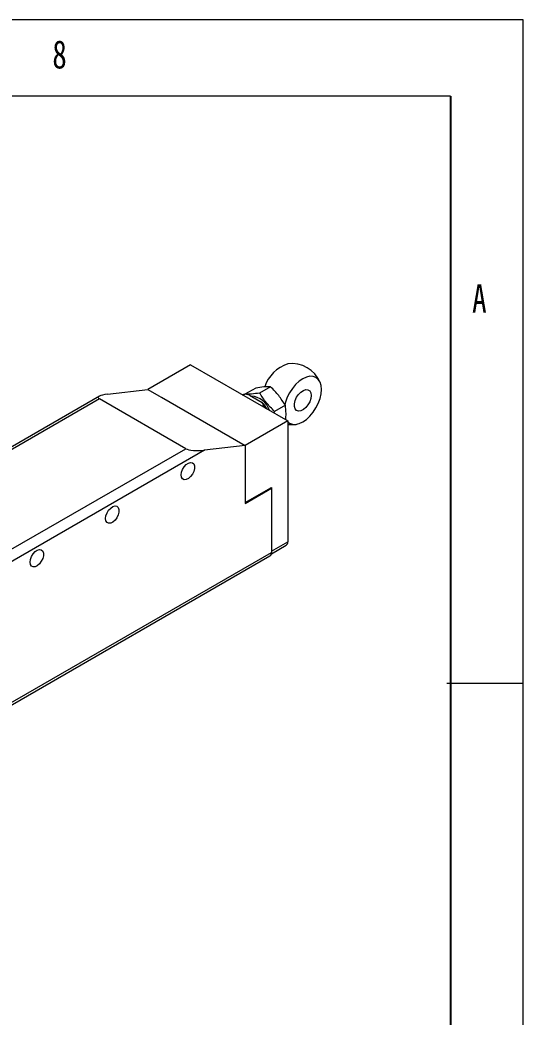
# Paper-space layout '시트2-ENG' of a CAD drawing. Header units: millimetres. Extents: x 5 to 415, y 5 to 292.
# Drawn here: x 382 to 415, y 226.6 to 292 of the extents above; entities that cross this region are included whole.
import ezdxf

# ---------------------------------------------------------------- set-up
doc = ezdxf.new("R2010")
doc.units = ezdxf.units.MM
doc.layers.add('NOTES', color=7, linetype='Continuous')
doc.styles.add('SLDTEXTSTYLE3', font='TXT', dxfattribs={"width": 0.75})

psp = doc.layouts.new('시트2-ENG')

# ---------------------------------------------------------------- linework, layer by layer
at = {"color": 7, "linetype": 'Continuous', "lineweight": 18}
for p, q in [((415, 292), (5, 292)), ((415, 5), (415, 292)), ((410.25, 287), (10, 287)), ((393.223, 269.379), (390.429, 267.767)), ((393.223, 269.379), (399.586, 265.708)), ((387.778, 267.461), (390.43, 267.767)), ((390.43, 267.767), (396.794, 264.093)), ((396.656, 267.398), (396.768, 267.463)), ((397.09, 267.399), (396.768, 267.463)), ((397.49, 267.865), (396.787, 267.459)), ((398.462, 267.952), (397.742, 267.536)), ((387.257, 267.329), (377.875, 261.913)), ((392.905, 263.889), (387.248, 267.155)), ((391.314, 267.257), (396.793, 264.095)), ((397.09, 267.399), (397.916, 266.923)), ((398.026, 266.737), (397.916, 266.923)), ((397.914, 266.673), (398.026, 266.737)), ((398.707, 266.215), (398.714, 266.327)), ((399.435, 266.743), (398.714, 266.327)), ((399.586, 265.708), (396.793, 264.095)), ((399.586, 265.708), (399.589, 257.786)), ((380.318, 256.623), (392.905, 263.889)), ((394.142, 263.787), (380.672, 256.011)), ((396.794, 264.093), (394.142, 263.787)), ((396.793, 264.095), (396.793, 264.093)), ((396.794, 264.093), (396.794, 260.296)), ((396.794, 262.461), (396.795, 260.351)), ((396.794, 260.296), (398.526, 261.296)), ((396.795, 260.351), (398.527, 261.351)), ((398.526, 261.296), (398.479, 261.323)), ((398.526, 261.296), (398.526, 257.091)), ((398.527, 261.351), (398.528, 257.174)), ((396.794, 260.351), (396.795, 260.351)), ((398.528, 257.174), (399.589, 257.786)), ((365.398, 237.967), (398.526, 257.091)), ((398.516, 256.997), (399.485, 257.557)), ((398.528, 257.174), (398.526, 257.133)), ((365.295, 237.738), (398.423, 256.862)), ((415, 248.5), (410, 248.5))]:
    psp.add_line(p, q, dxfattribs=at)
at = {"color": 8, "linetype": 'Continuous', "lineweight": 18}
psp.add_line((387.248, 267.155), (378.022, 261.828), dxfattribs=at)
at = {"color": 7, "linetype": 'Continuous', "lineweight": 18, "flags": 128}
for points in [[(401.796, 267.764), (401.772, 268.026), (401.702, 268.251), (401.589, 268.431), (401.437, 268.557), (401.251, 268.626), (401.039, 268.634), (400.809, 268.582), (400.57, 268.471), (400.332, 268.306), (400.102, 268.093), (399.89, 267.84), (399.705, 267.557), (399.552, 267.255), (399.439, 266.945), (399.393, 266.766)], [(399.587, 265.647), (399.705, 265.557), (399.891, 265.488), (400.103, 265.48), (400.332, 265.532), (400.571, 265.642), (400.81, 265.808), (401.04, 266.021), (401.252, 266.274), (401.437, 266.557), (401.589, 266.859), (401.703, 267.169), (401.772, 267.474), (401.796, 267.764)], [(401.119, 267.373), (401.095, 267.173), (401.024, 266.962), (400.913, 266.759), (400.771, 266.583), (400.612, 266.449), (400.449, 266.37), (400.297, 266.351), (400.169, 266.395), (400.077, 266.497), (400.029, 266.65), (400.029, 266.838), (400.077, 267.047), (400.169, 267.256), (400.297, 267.447), (400.449, 267.604), (400.612, 267.712), (400.771, 267.762), (400.912, 267.749), (401.024, 267.675), (401.094, 267.546), (401.119, 267.373)], [(399.587, 265.484), (399.806, 265.466), (400.135, 265.483)], [(392.604, 262.164), (392.628, 262.344), (392.697, 262.531), (392.805, 262.707), (392.938, 262.851), (393.083, 262.949), (393.224, 262.989), (393.346, 262.968), (393.435, 262.887), (393.482, 262.755), (393.482, 262.587), (393.435, 262.401), (393.346, 262.217), (393.224, 262.054), (393.083, 261.932), (392.938, 261.862), (392.805, 261.853), (392.697, 261.905), (392.628, 262.012), (392.604, 262.164)], [(387.655, 259.307), (387.678, 259.486), (387.748, 259.674), (387.855, 259.85), (387.988, 259.994), (388.133, 260.092), (388.274, 260.132), (388.396, 260.11), (388.485, 260.029), (388.532, 259.898), (388.532, 259.73), (388.485, 259.543), (388.396, 259.359), (388.274, 259.197), (388.133, 259.074), (387.988, 259.005), (387.855, 258.995), (387.748, 259.047), (387.678, 259.155), (387.655, 259.307)], [(382.705, 256.449), (382.729, 256.629), (382.798, 256.817), (382.905, 256.992), (383.038, 257.137), (383.183, 257.234), (383.324, 257.274), (383.446, 257.253), (383.535, 257.172), (383.583, 257.04), (383.583, 256.872), (383.535, 256.686), (383.446, 256.502), (383.324, 256.34), (383.183, 256.217), (383.038, 256.147), (382.905, 256.138), (382.798, 256.19), (382.729, 256.297), (382.705, 256.449)]]:
    psp.add_lwpolyline(points, dxfattribs=at)
at = {"color": 7, "linetype": 'Continuous', "lineweight": 18}
for centre, radius, start, end in [((400.267, 267.264), 2.284, 107.17068, 162.82996), ((399.864, 267.465), 2, 22.24957, 97.78957), ((396.88, 266.931), 0.543, 101.83792, 117.41206), ((397.089, 265.974), 1.368, 18.08698, 85.41595), ((396.146, 265.319), 2.389, 29.41949, 42.17962), ((395.849, 265.146), 2.696, 30.8471, 36.16456), ((399.344, 257.759), 0.247, 305.02049, 6.3178), ((398.288, 257.061), 0.24, 304.05635, 7.25583)]:
    psp.add_arc(centre, radius, start, end, dxfattribs=at)
for centre, start_param, end_param in [((388.132, 267.257), 1.946279, 3.517075), ((393.789, 263.991), 3.517075, 5.087872)]:
    psp.add_ellipse(centre, major_axis=(0.952, 0.02), ratio=0.238752, start_param=start_param, end_param=end_param, dxfattribs=at)
for points, knots in [([(397.742, 267.536), (397.561, 267.51), (397.218, 267.461), (396.951, 267.455), (396.824, 267.452)], [0, 0, 0, 0, 0.527563, 1, 1, 1, 1]), ([(398.462, 267.952), (398.322, 267.95), (398.038, 267.944), (397.674, 267.892), (397.49, 267.865)], [0, 0, 0, 0, 0.495216, 1, 1, 1, 1]), ([(398.714, 266.327), (398.534, 266.515), (398.169, 266.895), (397.885, 267.321), (397.742, 267.536)], [0, 0, 0, 0, 0.495216, 1, 1, 1, 1]), ([(399.435, 266.743), (399.294, 266.954), (399.011, 267.38), (398.646, 267.76), (398.462, 267.952)], [0, 0, 0, 0, 0.495216, 1, 1, 1, 1]), ([(399.458, 265.782), (399.467, 265.922), (399.487, 266.259), (399.454, 266.564), (399.435, 266.743)], [0, 0, 0, 0, 0.41448, 1, 1, 1, 1])]:
    psp.add_open_spline(points, degree=3, knots=knots, dxfattribs=at)
at = {"layer": 'NOTES', "color": 7}
psp.add_line((410.25, 287), (410.25, 10), dxfattribs=at)

# ---------------------------------------------------------------- texts
at = {"color": 7, "linetype": 'Continuous', "lineweight": 0, "char_height": 1.852, "attachment_point": 1, "style": 'SLDTEXTSTYLE3'}
for s, insert in [('8', (384.167, 290.668)), ('A', (411.667, 274.668))]:
    psp.add_mtext(s, dxfattribs=dict(at, insert=insert))

doc.saveas('drawing.dxf')
